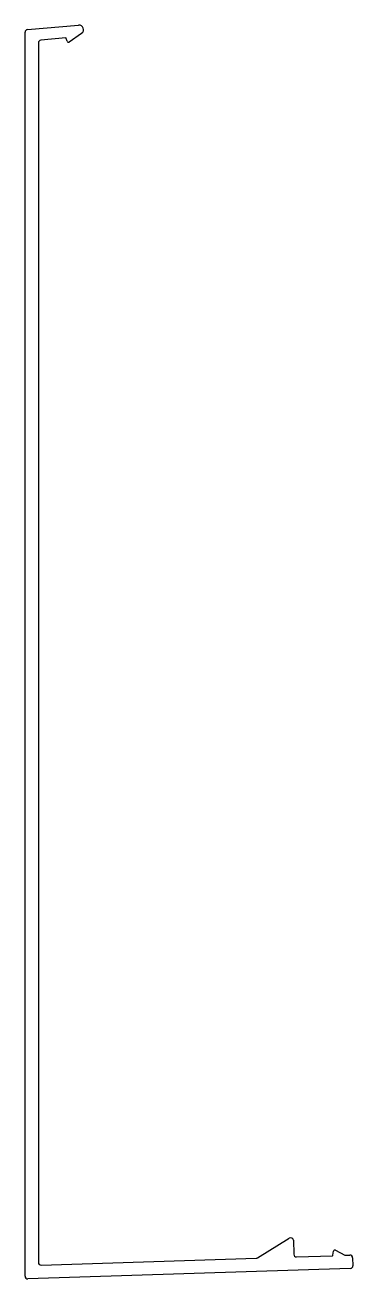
# Model space of a CAD drawing. Extents: x 5 to 67, y 5 to 240.
import ezdxf

# ---------------------------------------------------------------- set-up
doc = ezdxf.new("R2010")
doc.units = 0
doc.layers.get('0').update_dxf_attribs({"linetype": 'CONTINUOUS'})

msp = doc.modelspace()

# ---------------------------------------------------------------- linework, layer by layer
for p, q in [((5.47, 5.09), (5.47, 238.69)), ((5.93, 239.19), (15.5, 240.03)), ((16.07, 238.48), (13.72, 236.84)), ((7.97, 236.7), (7.97, 7.68)), ((13.09, 237.61), (8.43, 237.2)), ((13.34, 236.98), (13.19, 237.53)), ((49.07, 8.56), (55.01, 12.26)), ((55.78, 11.85), (55.86, 9.22)), ((63.18, 9.04), (63.29, 9.81)), ((63.66, 9.99), (65.43, 9.04)), ((8.49, 7.18), (48.82, 8.49)), ((56.38, 8.73), (63.09, 8.95)), ((65.48, 9.03), (66.37, 9.06)), ((66.89, 8.57), (66.94, 7.08)), ((66.45, 6.56), (5.99, 4.59))]:
    msp.add_line(p, q)
for centre, radius, start, end in [((5.97, 238.69), 0.5, 95, 180), ((15.58, 239.18), 0.852, 305, 95), ((8.47, 236.7), 0.5, 95, 180), ((13.09, 237.51), 0.1, 15, 95), ((13.58, 237.04), 0.25, 195, 305), ((55.28, 11.83), 0.5, 1.8612, 121.8612), ((63.54, 9.77), 0.25, 61.8612, 171.8612), ((8.47, 7.68), 0.5, 180, 271.8612), ((48.8, 8.99), 0.5, 271.8612, 301.8612), ((56.36, 9.23), 0.5, 181.8612, 271.8612), ((63.08, 9.05), 0.1, 271.8612, 351.8612), ((65.48, 9.13), 0.1, 241.8612, 271.8612), ((66.39, 8.56), 0.5, 1.8612, 91.8612), ((66.44, 7.06), 0.5, 271.8612, 1.8612), ((5.97, 5.09), 0.5, 180, 271.8612)]:
    msp.add_arc(centre, radius, start, end)

doc.saveas('drawing.dxf')
